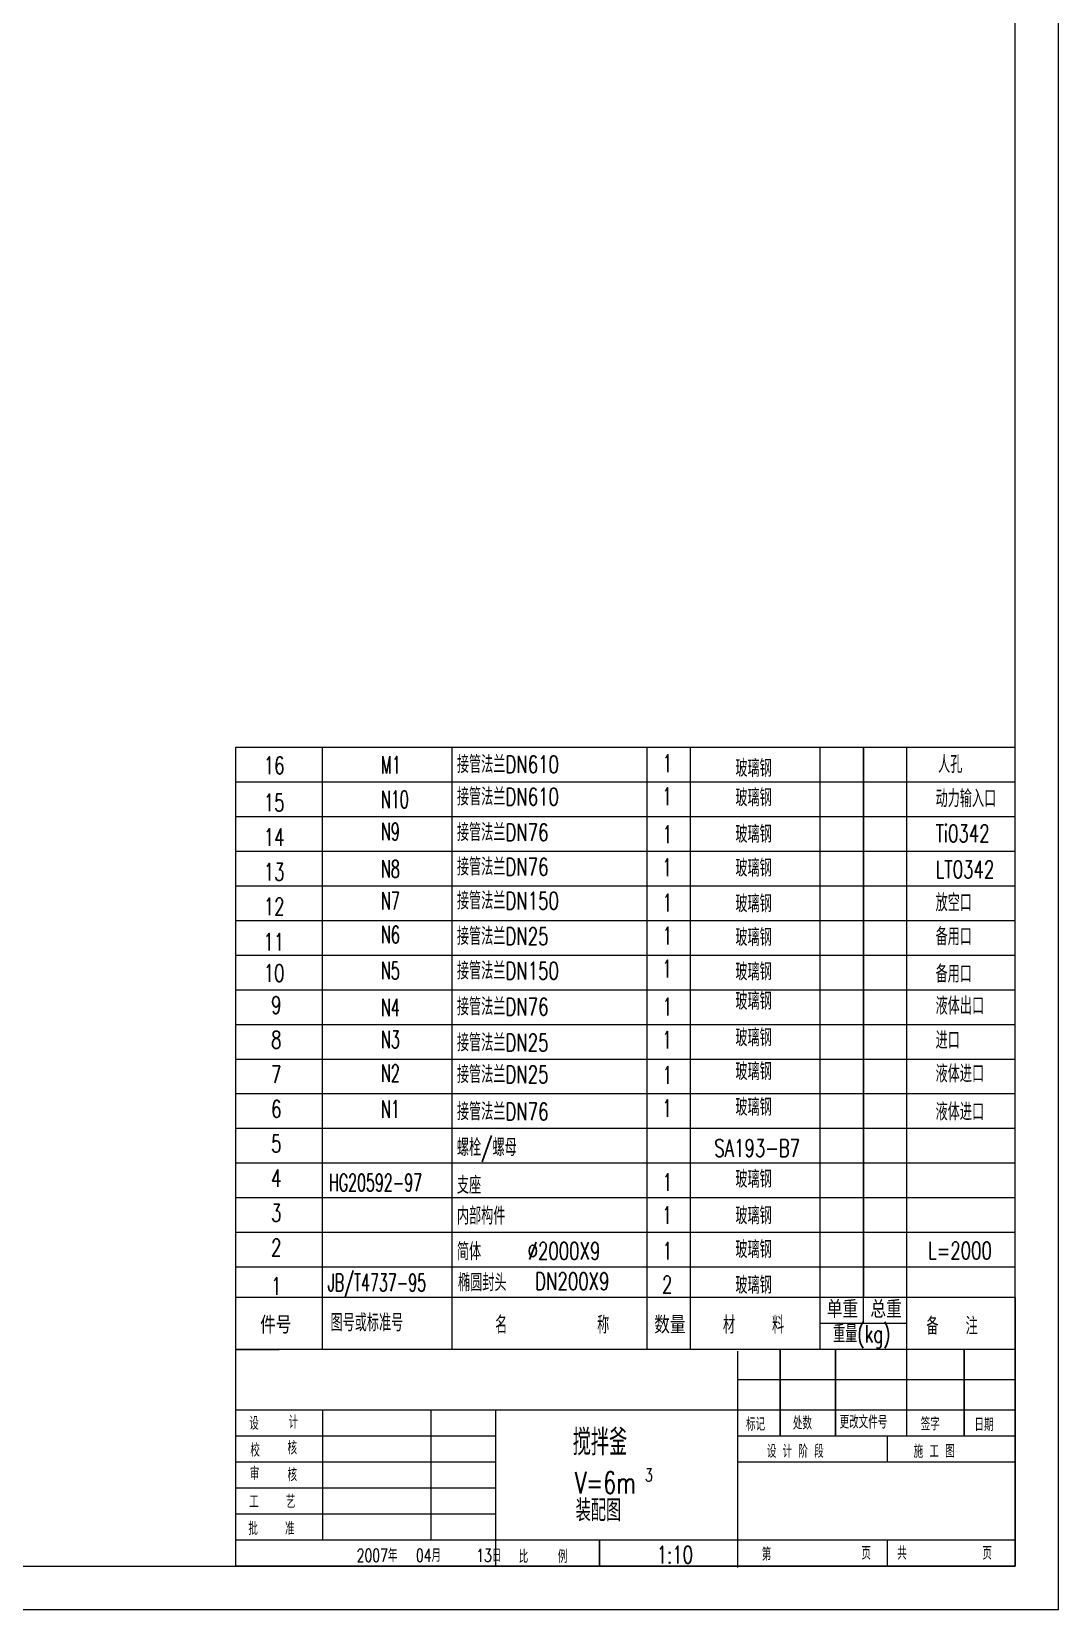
# Model space of a CAD drawing. Extents: x -890 to 393, y -176 to 665.
# Drawn here: x -533.1 to -296, y -175.8 to 188.6 of the extents above; entities that cross this region are included whole.
import ezdxf
from ezdxf.enums import TextEntityAlignment as Align

# ---------------------------------------------------------------- set-up
doc = ezdxf.new("R2010")
doc.units = 0
doc.header["$LTSCALE"] = 10
doc.header["$MEASUREMENT"] = 0
doc.layers.get('0').update_dxf_attribs({"linetype": 'CONTINUOUS'})
for name, color, linetype, lineweight in [('DIM', 3, 'CONTINUOUS', 9), ('FULL', 7, 'CONTINUOUS', 15), ('THIN', 3, 'CONTINUOUS', 13)]:
    doc.layers.add(name, color=color, linetype=linetype, lineweight=lineweight)
doc.layers.add('HATCH', color=2, linetype='CONTINUOUS')
doc.styles.add('HZ3', font='romans.shx', dxfattribs={"width": 0.7, "height": 3, "bigfont": 'hztxt.shx'})
doc.styles.add('HZ4', font='romans.shx', dxfattribs={"width": 0.7, "height": 4, "bigfont": 'hztxt.shx'})
doc.styles.add('HZ6', font='romans.shx', dxfattribs={"width": 0.7, "height": 6, "bigfont": 'hztxt.shx'})
doc.styles.add('RMO3', font='romans.shx', dxfattribs={"width": 0.7, "height": 3, "bigfont": 'hztxt.shx'})
doc.styles.add('RMO4', font='romans.shx', dxfattribs={"width": 0.7, "height": 4, "bigfont": 'hztxt.shx'})
doc.styles.add('RMO5', font='romans.shx', dxfattribs={"width": 0.7, "height": 5, "bigfont": 'hztxt.shx'})

msp = doc.modelspace()

# ---------------------------------------------------------------- linework, layer by layer
at = {"color": 7}
for p, q in [((-305.9621795019473, -103.7610765909382), (-305.9621795019473, -165.7610765909382)), ((-360.2475193391508, -135.7610765909382), (-360.2475193391508, -115.7610765909382)), ((-347.4782553851867, -135.7610765909382), (-347.4782553851867, -115.7610765909382)), ((-317.7168976870892, -135.7610765909382), (-317.7168976870892, -115.7610765909382)), ((-401.9615511946984, -165.7610765909382), (-401.9615511946984, -159.7610765909382)), ((-485.9621795019472, -165.7610765909382), (-305.9621795019473, -165.7610765909382))]:
    msp.add_line(p, q, dxfattribs=at)
at = {"layer": 'FULL', "color": 7}
for p, q in [((-305.9621795019473, -165.7610765909382), (-305.9621795019473, 655.238923409062)), ((-485.9621795019473, -165.7610765909382), (-485.9621795019472, 23.34264060597261)), ((-864.9621795019473, -165.7610765909381), (-305.9621795019473, -165.7610765909382))]:
    msp.add_line(p, q, dxfattribs=at)
at = {"layer": 'HATCH', "color": 7}
msp.add_line((-340.9621795019473, -103.7610765909382), (-340.9621795019473, 23.34264060597263), dxfattribs=at)
at = {"layer": 'THIN', "color": 7}
for p, q in [((-295.9621795019473, -175.7610765909382), (-295.9621795019473, 665.238923409062)), ((-485.9621795019473, 23.3426406059726), (-305.9621795019473, 23.34264060597263)), ((-485.9621795019473, 15.3426406059726), (-305.9621795019473, 15.34264060597263)), ((-485.9621792913247, 7.342640605972605), (-305.9621792913247, 7.342640605972633)), ((-485.9621792913247, -0.6573593940273952), (-305.9621792913247, -0.6573593940273668)), ((-485.9621792913247, -8.657359394027395), (-305.9621792913247, -8.657359394027367)), ((-485.9621792913247, -16.6573593940274), (-305.9621792913247, -16.65735939402737)), ((-485.9621792913247, -24.6573593940274), (-305.9621792913247, -24.65735939402737)), ((-485.9621792913247, -32.6573593940274), (-305.9621792913247, -32.65735939402737)), ((-485.9621792913247, -40.6573593940274), (-305.9621792913247, -40.65735939402737)), ((-485.9621792913247, -48.6573593940274), (-305.9621792913247, -48.65735939402738)), ((-485.9621792913247, -48.65735939402744), (-305.9621792913247, -48.65735939402744)), ((-485.9621792913247, -48.6573593940274), (-305.9621792913247, -48.65735939402738)), ((-485.9621792913247, -56.6573593940274), (-305.9621792913247, -56.65735939402738)), ((-485.9621792913247, -56.65735939402744), (-305.9621792913247, -56.65735939402744)), ((-485.9621792913247, -56.6573593940274), (-305.9621792913247, -56.65735939402738)), ((-485.9621792913247, -64.6573593940274), (-305.9621792913247, -64.65735939402738)), ((-485.9621792913247, -64.65735939402744), (-305.9621792913247, -64.65735939402744)), ((-485.9621792913247, -64.6573593940274), (-305.9621792913247, -64.65735939402738)), ((-485.9621792913247, -72.6573593940274), (-305.9621792913247, -72.65735939402738)), ((-485.9621792913247, -72.65735939402744), (-305.9621792913247, -72.65735939402744)), ((-485.9621792913247, -72.6573593940274), (-305.9621792913247, -72.65735939402738)), ((-485.9621792913247, -80.6573593940274), (-305.9621792913247, -80.65735939402738)), ((-485.9621792913247, -80.65735939402744), (-305.9621792913247, -80.65735939402744)), ((-485.9621792913247, -80.6573593940274), (-305.9621792913247, -80.65735939402738)), ((-485.9621792913247, -88.6573593940274), (-305.9621792913247, -88.65735939402738)), ((-485.9621792913247, -88.65735939402744), (-305.9621792913247, -88.65735939402744)), ((-485.9621792913247, -88.6573593940274), (-305.9621792913247, -88.65735939402738)), ((-485.9621792913247, -96.6573593940274), (-305.9621792913247, -96.65735939402738)), ((-485.9621792913247, -96.65735939402744), (-305.9621792913247, -96.65735939402744)), ((-485.9621792913247, -96.6573593940274), (-305.9621792913247, -96.65735939402738)), ((-305.9621795019473, -103.7610765909382), (-485.9621795019472, -103.7610765909382)), ((-305.9621795019473, -103.7610765909382), (-485.9621795019473, -103.7610765909381)), ((-305.9621795019473, -103.7610765909382), (-485.9621795019472, -103.7610765909382)), ((-435.9621795019472, -115.7610765909382), (-435.9621795019472, -103.7610765909382)), ((-435.9621795019473, -115.7610765909381), (-435.9621795019473, -103.7610765909381)), ((-435.9621795019472, -115.7610765909382), (-435.9621795019472, -103.7610765909382)), ((-390.9621795019472, -115.7610765909382), (-390.9621795019472, -103.7610765909382)), ((-390.9621795019473, -115.7610765909381), (-390.9621795019473, -103.7610765909381)), ((-390.9621795019472, -115.7610765909382), (-390.9621795019472, -103.7610765909382)), ((-380.9621795019472, -115.7610765909382), (-380.9621795019472, -103.7610765909382)), ((-380.9621795019473, -115.7610765909381), (-380.9621795019473, -103.7610765909381)), ((-380.9621795019472, -115.7610765909382), (-380.9621795019472, -103.7610765909382)), ((-350.9621795019473, -115.7610765909382), (-350.9621795019473, -103.7610765909382)), ((-350.9621795019473, -115.7610765909381), (-350.9621795019473, -103.7610765909381)), ((-350.9621795019473, -115.7610765909382), (-350.9621795019473, -103.7610765909382)), ((-340.9621795019473, -109.7610765909381), (-340.9621795019473, -103.7610765909381)), ((-330.9621795019473, -115.7610765909382), (-330.9621795019473, -103.7610765909382)), ((-330.9621795019473, -115.7610765909381), (-330.9621795019473, -103.7610765909381)), ((-330.9621795019473, -115.7610765909382), (-330.9621795019473, -103.7610765909382)), ((-330.9621795019473, -109.7610765909382), (-350.9621795019473, -109.7610765909382)), ((-485.9621795019472, -115.7610765909382), (-475.9621795019472, -115.7610765909382)), ((-485.9621795019473, -115.7610765909381), (-475.9621795019473, -115.7610765909381)), ((-485.9621795019472, -115.7610765909382), (-475.9621795019472, -115.7610765909382)), ((-370.1035626055061, -116.1057240319848), (-370.1035626055061, -166.1057240319848)), ((-305.9621795019473, -122.7610765909382), (-370.1035626055061, -122.7610765909382)), ((-305.9621795019473, -129.7610765909382), (-485.9621795019472, -129.7610765909382)), ((-465.9621795019472, -129.7610765909382), (-465.9621795019472, -159.7610765909382)), ((-440.9621795019472, -129.7610765909382), (-440.9621795019471, -159.7610765909382)), ((-425.9621795019472, -129.7610765909382), (-425.9621795019472, -165.7610765909382)), ((-425.9621795019472, -135.7610765909382), (-485.9621795019472, -135.7610765909382)), ((-305.9621795019473, -135.7610765909382), (-370.1035626055061, -135.7610765909382)), ((-335.5201031488098, -135.7610765909382), (-335.5201031488098, -141.7610765909382)), ((-425.9621795019472, -141.7610765909382), (-485.9621795019472, -141.7610765909382)), ((-425.9621795019472, -141.7610765909382), (-485.9621795019472, -141.7610765909382)), ((-305.9621795019473, -141.7610765909382), (-370.1035626055061, -141.7610765909382)), ((-425.9621795019472, -147.7610765909382), (-485.9621795019472, -147.7610765909382)), ((-425.9621795019472, -153.7610765909382), (-485.9621795019472, -153.7610765909382)), ((-305.9621795019473, -159.7610765909382), (-485.9621795019472, -159.7610765909382)), ((-335.5201031488098, -159.7610765909382), (-335.5201031488098, -165.7610765909382)), ((-889.9621795019473, -175.7610765909381), (-295.9621795019473, -175.7610765909382))]:
    msp.add_line(p, q, dxfattribs=at)
at = {"layer": 'THIN', "color": 7, "linetype": 'Continuous'}
for p, q in [((-465.9621795019473, -115.7610765909381), (-465.9621795019474, 23.34264060597261)), ((-435.9621795019473, -115.7610765909381), (-435.9621795019472, 23.34264060597261)), ((-390.9621795019473, -115.7610765909381), (-390.9621795019472, 23.34264060597262)), ((-380.9621795019473, -115.7610765909381), (-380.9621795019472, 23.34264060597262)), ((-350.9621795019473, -115.7610765909381), (-350.9621795019472, 23.34264060597263)), ((-330.9621795019473, -135.7610765909382), (-330.9621795019472, 23.34264060597263)), ((-305.9621795019473, -115.7610765909382), (-485.9621795019472, -115.7610765909382)), ((-305.9621795019473, -115.7610765909382), (-485.9621795019473, -115.7610765909381)), ((-305.9621795019473, -115.7610765909382), (-485.9621795019472, -115.7610765909382))]:
    msp.add_line(p, q, dxfattribs=at)

# ---------------------------------------------------------------- texts
at = {"layer": 'DIM', "color": 7}
for s, style, width, p in [('M1', 'RMO4', 0.6, (-452.4144142157995, 17.243051445003)), ('接管法兰DN610', 'HZ4', 0.7, (-434.9020391157921, 17.39259929307325)), ('1', 'RMO4', 0.7, (-387.4726308305037, 17.61601055417469)), ('玻璃钢', 'RMO4', 0.7, (-370.5795559976357, 16.4845943675756)), ('人孔', 'HZ4', 0.7, (-323.7650462871918, 17.39259929307325)), ('N10', 'RMO4', 0.6, (-452.4144142157995, 9.276172452153844)), ('接管法兰DN610', 'HZ4', 0.7, (-434.9020391157921, 9.894610253653966)), ('1', 'RMO4', 0.7, (-387.5424482109672, 9.979280367368958)), ('玻璃钢', 'RMO4', 0.7, (-370.5795559976357, 9.698925030764372)), ('动力输入口', 'HZ4', 0.7, (-324.3371579209354, 9.490666242846302)), ('N9', 'RMO4', 0.6, (-452.4144142157995, 1.85249118850794)), ('接管法兰DN76', 'HZ4', 0.7, (-434.9020391157921, 1.689299537819053)), ('1', 'RMO4', 0.7, (-387.4726308305037, 1.215672308969545)), ('玻璃钢', 'RMO4', 0.7, (-370.5795559976357, 1.268545370303968)), ('Ti0342', 'HZ4', 0.7, (-324.3371579209354, 1.443629511749052)), ('N8', 'RMO4', 0.6, (-452.4144142157995, -6.7605593875723)), ('接管法兰DN76', 'HZ4', 0.7, (-434.9020391157921, -6.28200321306106)), ('1', 'RMO4', 0.7, (-387.5424482109672, -6.421057877836191)), ('玻璃钢', 'RMO4', 0.7, (-370.5795559976357, -6.544978781010172)), ('LT0342', 'HZ4', 0.7, (-324.3371579209354, -6.866163300866745)), ('N7', 'RMO4', 0.6, (-452.4144142157995, -14.10849089440302)), ('接管法兰DN150', 'HZ4', 0.7, (-434.9020391157921, -14.10538974634603)), ('1', 'RMO4', 0.7, (-387.4726308305037, -14.56931235920337)), ('玻璃钢', 'RMO4', 0.7, (-370.5795559976357, -14.78457204392714)), ('放空口', 'HZ4', 0.7, (-324.3371579209354, -14.5608675832935)), ('N6', 'RMO4', 0.6, (-452.4144142157995, -21.9314557618581)), ('接管法兰DN25', 'HZ4', 0.7, (-434.9020391157921, -22.31070046218095)), ('1', 'RMO4', 0.7, (-387.4726308305037, -22.18966784670209)), ('玻璃钢', 'RMO4', 0.7, (-370.5795559976357, -22.55777436651067)), ('备用口', 'HZ4', 0.7, (-324.3371579209354, -22.37697909665151)), ('N5', 'RMO4', 0.6, (-452.4144142157995, -30.22007322486837)), ('接管法兰DN150', 'HZ4', 0.7, (-434.9020391157921, -30.28200321306106)), ('1', 'RMO4', 0.7, (-387.5424482109672, -29.82639803350783)), ('玻璃钢', 'RMO4', 0.7, (-370.5795559976357, -30.51122116396834)), ('备用口', 'HZ4', 0.7, (-324.3371579209354, -30.98943962797314)), ('N4', 'RMO4', 0.6, (-452.4144142157995, -38.77389214205999)), ('接管法兰DN76', 'HZ4', 0.7, (-434.9020391157921, -38.57540414053285)), ('1', 'RMO4', 0.7, (-387.4726308305037, -38.59000609190724)), ('玻璃钢', 'RMO4', 0.7, (-370.5795559976357, -37.29689050077957)), ('液体出口', 'HZ4', 0.7, (-324.3371579209354, -38.38806134362751)), ('N3', 'RMO4', 0.6, (-452.4144142157995, -46.12182364889071)), ('接管法兰DN25', 'HZ4', 0.7, (-434.9020391157921, -46.87518512416666)), ('1', 'RMO4', 0.7, (-387.5424482109672, -46.22673627871298)), ('玻璃钢', 'RMO4', 0.7, (-370.5795559976357, -45.72727016123997)), ('进口', 'HZ4', 0.7, (-324.3371579209354, -46.33284994419667)), ('N2', 'RMO4', 0.6, (-452.4144142157995, -53.9447885163458)), ('接管法兰DN25', 'HZ4', 0.7, (-434.9020391157921, -54.20665848414212)), ('1', 'RMO4', 0.7, (-387.4726308305037, -54.37499076008015)), ('玻璃钢', 'RMO4', 0.7, (-370.5795559976357, -53.54079431255411)), ('液体进口', 'HZ4', 0.7, (-324.3371579209354, -54.06364792713596)), ('N1', 'RMO4', 0.6, (-452.4144142157995, -62.23340597935606)), ('1', 'RMO4', 0.7, (-387.5424482109672, -62.01172094688589)), ('玻璃钢', 'RMO4', 0.7, (-370.5795559976357, -61.78038757547108)), ('接管法兰DN76', 'HZ4', 0.7, (-434.9020391157921, -62.79411941854444)), ('液体进口', 'HZ4', 0.7, (-324.3371579209354, -62.84850565357176)), ('螺栓/螺母', 'HZ4', 0.7, (-434.9020391157921, -71.05282445207133)), ('SA193-B7', 'RMO4', 0.7, (-375.4428686520712, -71.22051641127433)), ('HG20592-97', 'RMO4', 0.6, (-464.4419171696511, -79.18079144363531)), ('支座', 'HZ4', 0.7, (-434.9020391157921, -79.78048774232406)), ('1', 'RMO4', 0.7, (-387.4726308305037, -79.10105933702806)), ('玻璃钢', 'RMO4', 0.7, (-370.5795559976357, -78.39514556176744)), ('内部构件', 'HZ4', 0.7, (-434.9020391157921, -86.88420493923475)), ('1', 'RMO4', 0.7, (-387.5424482109672, -86.7377895238338)), ('玻璃钢', 'RMO4', 0.7, (-370.5795559976357, -86.82552522222784)), ('简体', 'HZ4', 0.7, (-434.9020391157921, -95.1198497502872)), ('%%c2000X9', 'RMO4', 0.7, (-418.5744134662566, -94.9758947243309)), ('1', 'RMO4', 0.7, (-387.472629946142, -94.9758947243309)), ('玻璃钢', 'RMO4', 0.7, (-370.5795559976357, -94.63904937354198)), ('JB/T4737-95', 'RMO4', 0.6, (-464.7458737149007, -102.2853037306632)), ('椭圆封头', 'HZ4', 0.7, (-434.6340788174427, -102.2853468089893)), ('2', 'RMO4', 0.7, (-387.5340942551431, -102.7410450033956)), ('玻璃钢', 'RMO4', 0.7, (-370.5795559976357, -102.8786426364589)), ('1:10', 'RMO4', 0.7, (-388.7607767275406, -165.1184888671744))]:
    msp.add_text(s, height=4, dxfattribs=dict(at, style=style, width=width)).set_placement(p)
at = {"layer": 'DIM', "color": 7, "style": 'RMO4', "width": 0.7}
for s, p in [('L=2000', (-318.7227139862841, -90.90443960975614)), ('DN200X9', (-408.2463920079479, -97.98735582625937))]:
    msp.add_text(s, height=4, dxfattribs=at).set_placement(p, align=Align.TOP_CENTER)
at = {"layer": 'THIN', "color": 7, "width": 0.7}
for s, height, style, p in [('16', 4, 'RMO4', (-479.5144936514844, 17.14114575949873)), ('15', 4, 'RMO4', (-479.5144936514844, 8.541546310727085)), ('14', 4, 'RMO4', (-479.5144936514844, 0.5415463107271989)), ('13', 4, 'RMO4', (-479.5144936514844, -7.458453689272915)), ('12', 4, 'RMO4', (-479.5144936514844, -15.45845368927291)), ('11', 4, 'RMO4', (-479.5791077941192, -23.60206965776925)), ('10', 4, 'RMO4', (-479.5427931923257, -30.81698838744742)), ('9', 4, 'RMO4', (-477.8187988865482, -38.19501533229632)), ('8', 4, 'RMO4', (-477.8187988865482, -46.19501533229632)), ('7', 4, 'RMO4', (-477.8187988865482, -54.19501533229632)), ('7', 4, 'RMO4', (-477.8187988865482, -54.19501533229636)), ('7', 4, 'RMO4', (-477.8187988865482, -54.19501533229632)), ('6', 4, 'RMO4', (-477.8187988865482, -62.19501533229632)), ('6', 4, 'RMO4', (-477.8187988865482, -62.19501533229636)), ('6', 4, 'RMO4', (-477.8187988865482, -62.19501533229632)), ('5', 4, 'RMO4', (-477.8187988865482, -70.19501533229632)), ('5', 4, 'RMO4', (-477.8187988865482, -70.19501533229636)), ('5', 4, 'RMO4', (-477.8187988865482, -70.19501533229632)), ('4', 4, 'RMO4', (-477.8187988865482, -78.19501533229632)), ('4', 4, 'RMO4', (-477.8187988865482, -78.19501533229636)), ('4', 4, 'RMO4', (-477.8187988865482, -78.19501533229632)), ('3', 4, 'RMO4', (-477.8187988865482, -86.19501533229632)), ('3', 4, 'RMO4', (-477.8187988865482, -86.19501533229636)), ('3', 4, 'RMO4', (-477.8187988865482, -86.19501533229632)), ('2', 4, 'RMO4', (-477.8187988865482, -94.19501533229632)), ('2', 4, 'RMO4', (-477.8187988865482, -94.19501533229636)), ('2', 4, 'RMO4', (-477.8187988865482, -94.19501533229632)), ('1', 4, 'RMO4', (-477.8187988865482, -103.1045663892299)), ('1', 4, 'RMO4', (-477.8187988865482, -103.1045663892299)), ('1', 4, 'RMO4', (-477.8187988865482, -103.1045663892299)), ('图号或标准号', 4, 'HZ4', (-464.0936878801756, -111.538096934609)), ('名', 4, 'HZ4', (-426.0598007791777, -112.0550048645612)), ('称', 4, 'HZ4', (-402.5194794949141, -112.0550048645612)), (' 材    料', 4, 'HZ4', (-375.3575695969412, -112.0550048645614)), ('备   注', 4, 'HZ4', (-326.4661335518265, -112.3134588295375)), ('重量(kg)', 4, 'HZ4', (-348.0143708152871, -114.1226356727044)), ('重量(kg)', 4, 'HZ4', (-348.0143708152871, -114.1226356727045)), ('重量(kg)', 4, 'HZ4', (-348.0143708152871, -114.1226356727044)), ('设', 3, 'HZ3', (-482.8725146858921, -134.2820479249777)), ('计', 3, 'HZ3', (-473.7704421579094, -134.0235741517964)), ('标记', 3, 'HZ3', (-368.131446937153, -134.4739543501009)), ('处数', 3, 'HZ3', (-357.296574155301, -134.2170031730685)), ('更改文件号', 3, 'HZ3', (-346.5147020876418, -133.9891543006189)), ('签字', 3, 'HZ3', (-327.7591540833348, -134.4448560526736)), ('搅拌釜', 6, 'HZ6', (-408.1569904626988, -140.1672961233613)), ('日期', 3, 'HZ3', (-315.3563583718321, -134.5733296376119)), ('校', 3, 'HZ3', (-482.6138196814938, -140.4849417776087)), ('核', 3, 'HZ3', (-474.0291405433657, -139.9680193209161)), (' 设 计 阶 段', 3, 'HZ3', (-364.7514906731556, -140.7433806941452)), (' 施 工 图', 3, 'HZ3', (-330.8637757219142, -140.7433806941452)), ('审', 3, 'HZ3', (-482.7332388126258, -145.9124644900358)), ('核', 3, 'HZ3', (-474.0291405433657, -146.1709131735471)), ('V=6m', 5, 'RMO5', (-407.6982003316596, -148.9804246029403)), ('3', 3, 'RMO3', (-391.4597803162862, -146.2236955792133)), ('工    艺', 3, 'HZ3', (-482.8711252727728, -152.3738033441867)), ('装配图', 5, 'HZ6', (-407.4667574840703, -155.3810135343702)), ('批    准', 3, 'HZ3', (-483.0700903740056, -158.5766954647274)), ('2007年', 3, 'HZ3', (-458.0469007463263, -164.7796032583944)), ('04月     13日', 3, 'HZ3', (-444.3776389381071, -164.7796032583944)), ('比', 3, 'HZ3', (-420.6313846353357, -165.0380519419056)), ('例', 3, 'HZ3', (-411.577778213307, -165.0380519419056)), ('第', 3, 'HZ3', (-364.4928059698589, -164.5211336202919)), ('页', 3, 'HZ3', (-341.4698546457, -164.2626796553157)), ('共', 3, 'HZ3', (-333.1919391586064, -164.2626796553157)), ('页', 3, 'HZ3', (-313.5318906378373, -164.2626796553157))]:
    msp.add_text(s, height=height, dxfattribs=dict(at, style=style)).set_placement(p)
at = {"layer": 'THIN', "color": 7, "style": 'HZ4'}
for s, width, p, p2 in [('单重', 0.9577752815715008, (-349.4890848759856, -108.4366511782274), (-342.2459093091011, -108.4366511782274)), ('总重', 0.9577752815715008, (-339.4003759123043, -108.4366511782274), (-332.1572003454198, -108.4366511782274)), ('件号', 0.9577752815714707, (-480.3471478761985, -112.05500516845), (-473.1039723093143, -112.05500516845)), ('数量', 0.9499246645094392, (-389.3265513241167, -112.0550048645614), (-382.0833757572323, -112.0550048645614))]:
    msp.add_text(s, height=4, dxfattribs=dict(at, width=width)).set_placement(p, p2, align=Align.FIT)

doc.saveas('drawing.dxf')
